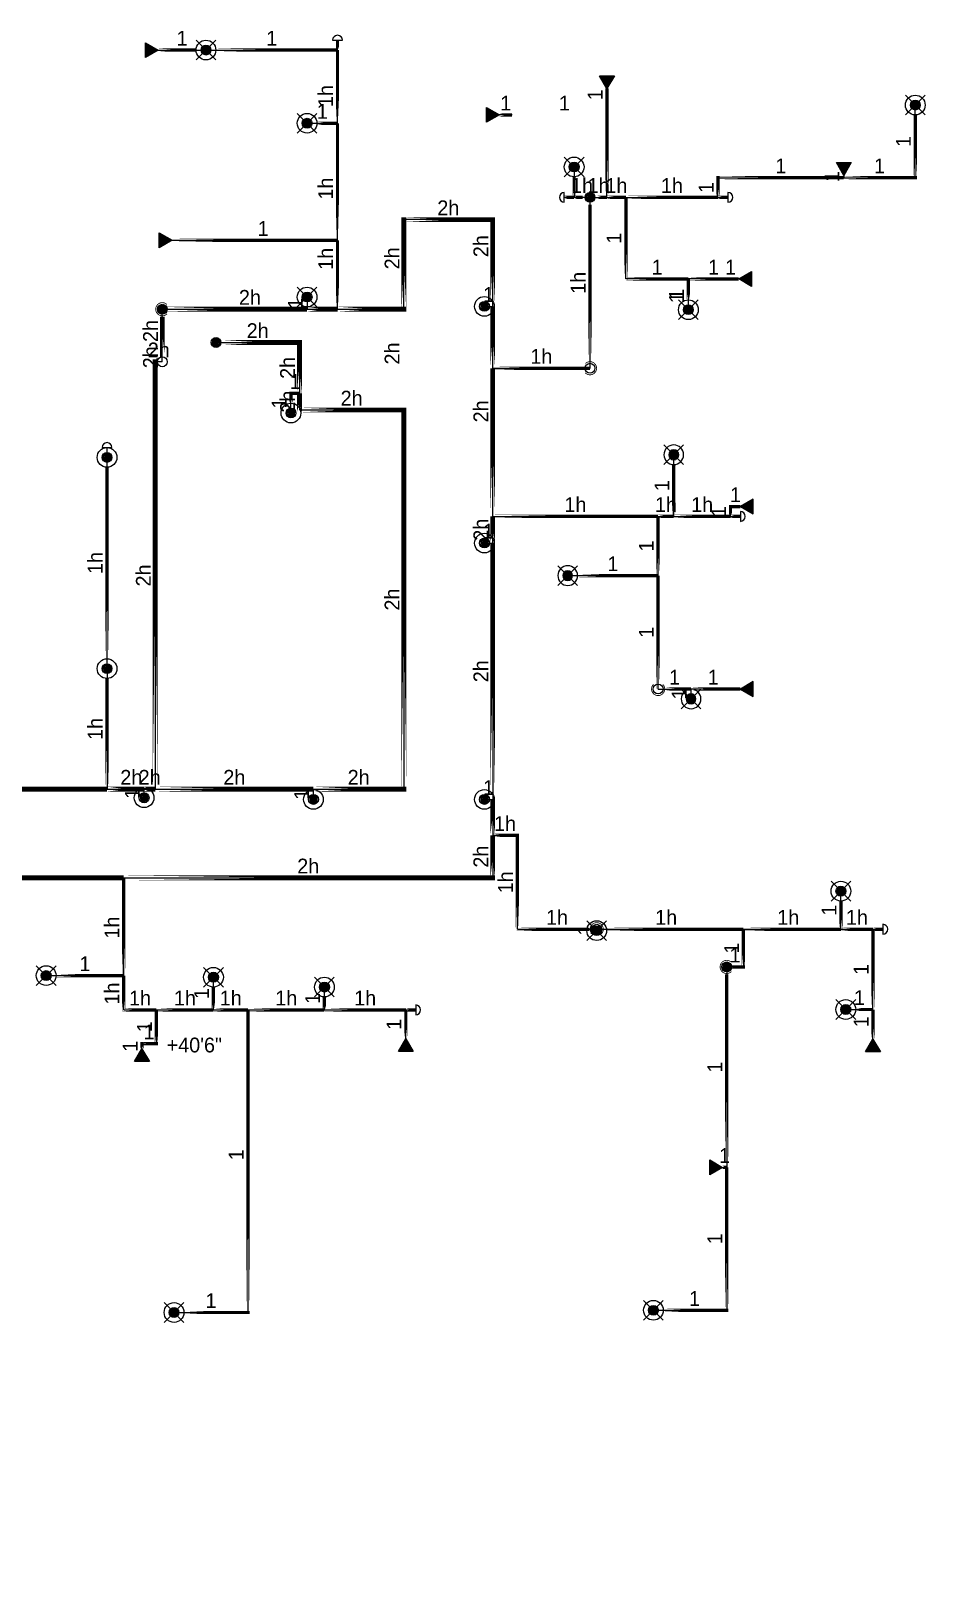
# Model space of a CAD drawing. Header units: inches. Extents: x -3337 to 4781, y -4329 to 3640.
# Drawn here: x -560 to -16, y -152 to 786 of the extents above; entities that cross this region are included whole.
import ezdxf
from ezdxf.enums import TextEntityAlignment as Align

# ---------------------------------------------------------------- set-up
doc = ezdxf.new("R2010")
doc.units = ezdxf.units.IN
doc.header["$MEASUREMENT"] = 0
doc.layers.add('Coordination', color=1, linetype='Continuous', lineweight=9)
for name, color, linetype in [('headdn', 1, 'Continuous'), ('HEIGHT', 1, 'Continuous'), ('PIPEBL', 1, 'Continuous'), ('pipemn', 1, 'Continuous'), ('PIPESPC', 1, 'Continuous'), ('spk-cap', 1, 'Continuous'), ('spk-pipedrop', 1, 'Continuous'), ('spk-piperise', 1, 'Continuous'), ('TIDYPIPE', 1, 'Continuous')]:
    doc.layers.add(name, color=color, linetype=linetype)
doc.styles.add('PDA1', font='ROMAND', dxfattribs={"width": 0.755})
doc.styles.add('PIPE', font='PIPE.SHX')

# ---------------------------------------------------------------- blocks, each defined once
blk = doc.blocks.new('side2')
for p, q in [((0, 0), (7.79, 4.5)), ((7.79, -4.5), (0, 0)), ((7.79, 4.5), (7.79, -4.5))]:
    blk.add_line(p, q)
blk.add_solid([(7.79, -4.5), (0, 0), (7.79, 4.5)])
blk = doc.blocks.new('dpend2')
for p, q in [((-6, -6), (6, 6)), ((6, -6), (-6, 6))]:
    blk.add_line(p, q)
for radius in [6, 3]:
    blk.add_circle((0, 0), radius)
for points in [[(0, 0), (-3, 0), (-2.08, 2.07)], [(0, 0), (-3, 0), (-2.08, -2.07)], [(0, 0), (0, 3), (-2.12, 2.14)], [(0, 0), (0, -3), (-2.12, -2.14)], [(0, 0), (0, 3), (2.12, 2.14)], [(0, 0), (3, 0), (2.08, 2.07)], [(0, 0), (3, 0), (2.08, -2.07)], [(0, 0), (0, -3), (2.12, -2.14)]]:
    blk.add_solid(points)
blk = doc.blocks.new('dpend1')
for radius in [6, 3]:
    blk.add_circle((0, 0), radius)
for points in [[(0.01, 2.97), (-2.53, -1.59), (-2.62, 1.36)], [(0.01, 2.97), (-2.49, -1.59), (2.52, -1.59)], [(2.52, -1.59), (0.01, 2.97), (2.6, 1.47)], [(2.52, -1.59), (-2.53, -1.59), (0.01, -2.98)]]:
    blk.add_solid(points)
blk = doc.blocks.new('rise')
blk.add_circle((0, 0), 3)
blk = doc.blocks.new('drop')
blk.add_circle((0, 0), 3)
for points in [[(0.01, 2.97), (-2.53, -1.59), (-2.62, 1.36)], [(0.01, 2.97), (-2.49, -1.59), (2.52, -1.59)], [(2.52, -1.59), (0.01, 2.97), (2.6, 1.47)], [(2.52, -1.59), (-2.53, -1.59), (0.01, -2.98)]]:
    blk.add_solid(points)
blk = doc.blocks.new('PIPESPC')
at = {"layer": 'PIPESPC', "style": 'PIPE', "width": 0.9}
blk.add_attdef('SIZE', text='', height=9, dxfattribs=at).set_placement((0, 4.02), align=Align.CENTER)
at = {"layer": 'PIPESPC', "style": 'PIPE', "flags": 1}
blk.add_attdef('SCHED', (25.3, 3.89), '', height=9, dxfattribs=at)
blk = doc.blocks.new('CAP')
blk.add_line((0, 3), (0, -3))
blk.add_arc((0, 0), 3, 270, 90)
blk = doc.blocks.new('HEIGHTZ')
at = {"layer": 'HEIGHT'}
blk.add_attdef('HEIGHT', (7.81, 2), '', height=9, dxfattribs=at)
blk = doc.blocks.new('TIDYRUN')
at = {"const_width": 0.5}
blk.add_lwpolyline([(-2.83, 2.83, -2.414214), (-2.83, -2.83, -1.737895)], format="xyb", dxfattribs=at)

msp = doc.modelspace()

# ---------------------------------------------------------------- linework, layer by layer
at = {"layer": 'HEIGHT'}
msp.add_lwpolyline([(-492.31, 169.33, 0, 2, 0), (-487.31, 169.33, 0, 0, 0), (-477.31, 169.33, 0, 0, 0)], format="xyseb", dxfattribs=at)
at = {"layer": 'PIPEBL'}
for p, q in [((-373.37, 774.67), (-373.37, 780.67)), ((-482.46, 774.67), (-453.37, 774.67)), ((-453.37, 774.67), (-373.37, 774.67)), ((-373.37, 730.16), (-373.37, 774.67)), ((-209.5, 685.04), (-209.5, 751.3)), ((-267.24, 735.21), (-274.88, 735.21)), ((-22, 697), (-22, 741.21)), ((-391.87, 730.16), (-373.37, 730.16)), ((-373.37, 658.92), (-373.37, 730.16)), ((-229.46, 703.54), (-229.46, 685.04)), ((-141.98, 685.04), (-141.98, 697)), ((-141.98, 697), (-65.5, 697)), ((-65.5, 698.44), (-65.5, 697)), ((-65.5, 697), (-22, 697)), ((-229.46, 685.04), (-235.46, 685.04)), ((-219.81, 685.04), (-229.46, 685.04)), ((-219.81, 581.09), (-219.81, 685.04)), ((-219.81, 685.04), (-209.5, 685.04)), ((-209.5, 685.04), (-198, 685.04)), ((-198, 685.04), (-141.98, 685.04)), ((-198, 635.41), (-198, 685.04)), ((-141.98, 685.04), (-135.98, 685.04)), ((-474, 658.92), (-373.37, 658.92)), ((-373.37, 617), (-373.37, 658.92)), ((-160, 635.41), (-198, 635.41)), ((-129.38, 635.41), (-160, 635.41)), ((-160, 616.71), (-160, 635.41)), ((-160, 616.71), (-160, 631.46)), ((-391.87, 624.42), (-391.87, 617)), ((-284, 618.74), (-279, 618.74)), ((-279, 581.09), (-219.81, 581.09)), ((-401.69, 553.85), (-401.69, 565.85)), ((-401.69, 565.85), (-396.57, 565.85)), ((-513.56, 526.84), (-513.56, 532.84)), ((-513.56, 398.32), (-513.56, 526.84)), ((-168.86, 490.93), (-168.86, 528.43)), ((-279, 490.93), (-178.38, 490.93)), ((-178.38, 490.93), (-168.86, 490.93)), ((-178.38, 454.93), (-178.38, 490.93)), ((-168.86, 490.93), (-134.36, 490.93)), ((-134.36, 490.93), (-134.36, 496.93)), ((-134.36, 496.93), (-128.36, 496.93)), ((-134.36, 490.93), (-128.36, 490.93)), ((-284, 474.74), (-279, 474.74)), ((-233.36, 454.93), (-178.38, 454.93)), ((-178.38, 385.93), (-178.38, 454.93)), ((-513.56, 398.32), (-513.56, 325)), ((-178.38, 385.93), (-158.36, 385.93)), ((-128.36, 385.93), (-158.36, 385.93)), ((-158.36, 379.93), (-158.36, 385.93)), ((-490.99, 319.74), (-490.99, 325)), ((-388, 318.74), (-388, 325)), ((-284, 318.74), (-279, 318.74)), ((-264, 296.86), (-279, 296.86)), ((-264, 239.77), (-264, 296.86)), ((-503.37, 211.58), (-503.37, 271)), ((-67.24, 239.77), (-67.24, 262.93)), ((-264, 239.77), (-215.74, 239.77)), ((-215.74, 239.77), (-67.24, 239.77)), ((-215.74, 238.93), (-215.74, 239.77)), ((-126.52, 239.77), (-126.52, 216.84)), ((-67.24, 239.77), (-47.74, 239.77)), ((-47.74, 190.93), (-47.74, 239.77)), ((-47.74, 239.77), (-41.74, 239.77)), ((-126.52, 216.84), (-136.68, 216.84)), ((-136.68, 216.84), (-136.68, 94.9)), ((-550.56, 211.58), (-503.37, 211.58)), ((-503.37, 190.7), (-503.37, 211.58)), ((-448.81, 190.7), (-448.81, 210.58)), ((-381.31, 190.7), (-381.31, 204.58)), ((-503.37, 190.7), (-483.56, 190.7)), ((-483.56, 170.08), (-483.56, 190.7)), ((-483.56, 190.7), (-448.81, 190.7)), ((-448.81, 190.7), (-427.81, 190.7)), ((-427.81, 190.7), (-381.31, 190.7)), ((-427.81, 6.58), (-427.81, 190.7)), ((-381.31, 190.7), (-331.81, 190.7)), ((-331.81, 173.08), (-331.81, 190.7)), ((-331.81, 190.7), (-325.81, 190.7)), ((-64.24, 190.93), (-47.74, 190.93)), ((-47.74, 172.93), (-47.74, 190.93)), ((-492.31, 167.08), (-492.31, 170.08)), ((-492.31, 170.08), (-483.56, 170.08)), ((-139.25, 94.9), (-136.68, 94.9)), ((-136.68, 94.9), (-136.68, 7.93)), ((-472.81, 6.58), (-427.81, 6.58)), ((-181.24, 7.93), (-136.68, 7.93))]:
    msp.add_line(p, q, dxfattribs=at)
at = {"layer": 'pipemn'}
for p, q in [((-333, 617), (-333, 671.5)), ((-279, 671.5), (-333, 671.5)), ((-279, 618.74), (-279, 671.5)), ((-479.93, 617), (-391.87, 617)), ((-479.93, 585), (-479.93, 617)), ((-391.87, 617), (-373.37, 617)), ((-373.37, 617), (-333, 617)), ((-279, 490.93), (-279, 618.74)), ((-447.25, 596.75), (-396.57, 596.75)), ((-396.57, 596.75), (-396.57, 565.85)), ((-479.93, 585), (-484.24, 585)), ((-484.24, 585), (-484.24, 325)), ((-396.57, 565.85), (-396.57, 555.7)), ((-396.57, 555.7), (-333, 555.7)), ((-333, 555.7), (-333, 325)), ((-279, 474.74), (-279, 490.93)), ((-279, 474.74), (-279, 318.74)), ((-624.63, 325), (-513.56, 325)), ((-513.56, 325), (-490.99, 325)), ((-490.99, 325), (-484.24, 325)), ((-484.24, 325), (-388, 325)), ((-388, 325), (-333, 325)), ((-279, 318.74), (-279, 296.86)), ((-279, 296.86), (-279, 271)), ((-728.49, 271), (-503.37, 271)), ((-503.37, 271), (-279, 271))]:
    msp.add_line(p, q, dxfattribs=at)
at = {"layer": 'TIDYPIPE'}
for points, const_width in [([(-373.37, 774.67), (-373.37, 780.67)], 2), ([(-482.46, 774.67), (-459.37, 774.67)], 2), ([(-447.37, 774.67), (-373.37, 774.67)], 2), ([(-373.37, 730.16), (-373.37, 774.67)], 2), ([(-209.5, 685.04), (-209.5, 751.3)], 2), ([(-274.88, 735.21), (-267.24, 735.21)], 2), ([(-22, 696), (-22, 735.21)], 2), ([(-385.87, 730.16), (-373.37, 730.16)], 2), ([(-373.37, 658.92), (-373.37, 730.16)], 2), ([(-229.46, 685.04), (-229.46, 697.54)], 2), ([(-142.98, 697), (-65.5, 697)], 2), ([(-141.98, 685.04), (-141.98, 698)], 2), ([(-65.5, 697), (-21, 697)], 2), ([(-235.46, 685.04), (-229.46, 685.04)], 2), ([(-229.46, 685.04), (-224.31, 685.04)], 2), ([(-215.31, 685.04), (-209.5, 685.04)], 2), ([(-209.5, 685.04), (-198, 685.04)], 2), ([(-198, 634.41), (-198, 685.04)], 2), ([(-198, 685.04), (-141.98, 685.04)], 2), ([(-141.98, 685.04), (-135.98, 685.04)], 2), ([(-219.81, 585.59), (-219.81, 680.54)], 2), ([(-334.5, 671.5), (-277.5, 671.5)], 3), ([(-333, 615.5), (-333, 673)], 3), ([(-279, 618.74), (-279, 673)], 3), ([(-474, 658.92), (-373.37, 658.92)], 2), ([(-373.37, 617), (-373.37, 658.92)], 2), ([(-199, 635.41), (-160, 635.41)], 2), ([(-160, 622.71), (-160, 635.41)], 2), ([(-160, 635.41), (-129.38, 635.41)], 2), ([(-279, 581.09), (-279, 618.74)], 3), ([(-479.93, 617), (-391.87, 617)], 3), ([(-479.93, 589.5), (-479.93, 612.5)], 3), ([(-391.87, 617), (-373.37, 617)], 3), ([(-373.37, 617), (-331.5, 617)], 3), ([(-442.75, 596.75), (-395.07, 596.75)], 3), ([(-396.57, 565.85), (-396.57, 598.25)], 3), ([(-484.24, 325), (-484.24, 586.5)], 3), ([(-279, 490.93), (-279, 581.09)], 3), ([(-279, 581.09), (-219.81, 581.09)], 2), ([(-402.69, 565.85), (-396.57, 565.85)], 2), ([(-401.69, 559.85), (-401.69, 566.85)], 2), ([(-396.57, 554.2), (-396.57, 565.85)], 3), ([(-398.07, 555.7), (-331.5, 555.7)], 3), ([(-333, 323.5), (-333, 557.2)], 3), ([(-513.56, 404.32), (-513.56, 520.84)], 2), ([(-168.86, 490.93), (-168.86, 522.43)], 2), ([(-135.36, 496.93), (-128.36, 496.93)], 2), ([(-134.36, 490.93), (-134.36, 497.93)], 2), ([(-279, 474.74), (-279, 490.93)], 3), ([(-279, 490.93), (-178.38, 490.93)], 2), ([(-178.38, 454.93), (-178.38, 490.93)], 2), ([(-178.38, 490.93), (-168.86, 490.93)], 2), ([(-168.86, 490.93), (-134.36, 490.93)], 2), ([(-134.36, 490.93), (-128.36, 490.93)], 2), ([(-279, 318.74), (-279, 474.74)], 3), ([(-227.36, 454.93), (-178.38, 454.93)], 2), ([(-178.38, 385.93), (-178.38, 454.93)], 2), ([(-513.56, 325), (-513.56, 392.32)], 2), ([(-173.88, 385.93), (-158.36, 385.93)], 2), ([(-158.36, 385.93), (-128.36, 385.93)], 2), ([(-624.63, 325), (-513.56, 325)], 3), ([(-513.56, 325), (-490.99, 325)], 3), ([(-490.99, 325), (-484.24, 325)], 3), ([(-484.24, 325), (-388, 325)], 3), ([(-388, 325), (-331.5, 325)], 3), ([(-279, 296.86), (-279, 318.74)], 3), ([(-279, 269.5), (-279, 296.86)], 3), ([(-279, 296.86), (-263, 296.86)], 2), ([(-264, 238.77), (-264, 297.86)], 2), ([(-728.49, 271), (-503.37, 271)], 3), ([(-503.37, 271), (-277.5, 271)], 3), ([(-503.37, 211.58), (-503.37, 271)], 2), ([(-67.24, 239.77), (-67.24, 256.93)], 2), ([(-265, 239.77), (-220.24, 239.77)], 2), ([(-211.24, 239.77), (-126.52, 239.77)], 2), ([(-126.52, 215.84), (-126.52, 239.77)], 2), ([(-126.52, 239.77), (-67.24, 239.77)], 2), ([(-67.24, 239.77), (-47.74, 239.77)], 2), ([(-47.74, 190.93), (-47.74, 239.77)], 2), ([(-47.74, 239.77), (-41.74, 239.77)], 2), ([(-136.68, 216.84), (-125.52, 216.84)], 2), ([(-544.56, 211.58), (-503.37, 211.58)], 2), ([(-503.37, 189.7), (-503.37, 211.58)], 2), ([(-136.68, 94.9), (-136.68, 212.34)], 2), ([(-448.81, 190.7), (-448.81, 204.58)], 2), ([(-381.31, 190.7), (-381.31, 198.58)], 2), ([(-504.37, 190.7), (-483.56, 190.7)], 2), ([(-483.56, 169.08), (-483.56, 190.7)], 2), ([(-483.56, 190.7), (-448.81, 190.7)], 2), ([(-448.81, 190.7), (-427.81, 190.7)], 2), ([(-427.81, 5.58), (-427.81, 190.7)], 2), ([(-427.81, 190.7), (-381.31, 190.7)], 2), ([(-381.31, 190.7), (-331.81, 190.7)], 2), ([(-331.81, 173.08), (-331.81, 190.7)], 2), ([(-331.81, 190.7), (-325.81, 190.7)], 2), ([(-58.24, 190.93), (-47.74, 190.93)], 2), ([(-47.74, 172.93), (-47.74, 190.93)], 2), ([(-493.31, 170.08), (-482.56, 170.08)], 2), ([(-492.31, 167.08), (-492.31, 171.08)], 2), ([(-139.25, 94.9), (-136.68, 94.9)], 2), ([(-136.68, 6.93), (-136.68, 94.9)], 2), ([(-466.81, 6.58), (-426.81, 6.58)], 2), ([(-175.24, 7.93), (-135.68, 7.93)], 2)]:
    msp.add_lwpolyline(points, close=True, dxfattribs=dict(at, const_width=const_width))

# ---------------------------------------------------------------- block references
at = {"layer": 'headdn'}
for p, rotation in [((-482.46, 774.67), 180), ((-209.5, 751.3), 89.99999999999999), ((-274.88, 735.21), 180), ((-65.5, 698.44), 89.99999999999999), ((-474, 658.92), 180), ((-331.81, 173.08), 270), ((-47.74, 172.93), 270), ((-492.31, 167.08), 270), ((-139.25, 94.9), 180)]:
    msp.add_blockref('side2', p, dxfattribs=dict(at, rotation=rotation))
for name, p in [('dpend2', (-453.37, 774.67)), ('dpend2', (-22, 741.21)), ('dpend2', (-391.87, 730.16)), ('dpend2', (-229.46, 703.54)), ('side2', (-129.38, 635.41)), ('dpend2', (-391.87, 624.42)), ('dpend1', (-284, 618.74)), ('dpend2', (-160, 616.71)), ('dpend1', (-401.69, 553.85)), ('dpend1', (-513.56, 526.84)), ('dpend1', (-284, 474.74)), ('dpend1', (-513.56, 398.32)), ('dpend1', (-490.99, 319.74)), ('dpend1', (-388, 318.74)), ('dpend1', (-284, 318.74)), ('dpend2', (-67.24, 262.93)), ('dpend2', (-215.74, 238.93)), ('dpend2', (-550.56, 211.58)), ('dpend2', (-448.81, 210.58)), ('dpend2', (-381.31, 204.58)), ('dpend2', (-64.24, 190.93)), ('dpend2', (-472.81, 6.58)), ('dpend2', (-181.24, 7.93))]:
    msp.add_blockref(name, p, dxfattribs=at)
at = {"layer": 'headdn', "extrusion": (0, 0, -1), "zscale": -1}
for name, p, rotation in [('dpend2', (168.86, 528.43), 90), ('side2', (128.36, 496.93), 180), ('dpend2', (233.36, 454.93), 90), ('dpend2', (158.36, 379.93), 90), ('side2', (128.36, 385.93), 180)]:
    msp.add_blockref(name, p, dxfattribs=dict(at, rotation=rotation))
at = {"layer": 'HEIGHT'}
ref = msp.add_blockref('HEIGHTZ', (-492.31, 169.33), dxfattribs=dict(at, xscale=1.087077405149051, zscale=1.087077405149051))
ref.add_attrib('HEIGHT', '+40\'6"', dxfattribs={"height": 9, "style": 'PIPE'}).set_placement((-477.31, 169.33), align=Align.MIDDLE_LEFT)
at = {"layer": 'PIPESPC'}
ref = msp.add_blockref('PIPESPC', (-467.92, 774.67), dxfattribs=at)
ref.add_attrib('SIZE', '1', dxfattribs={"color": 0, "height": 9, "style": 'PIPE'}).set_placement((-467.92, 774.67), align=Align.BOTTOM_CENTER)
ref = msp.add_blockref('PIPESPC', (-413.37, 774.67), dxfattribs=at)
ref.add_attrib('SIZE', '1', dxfattribs={"color": 0, "height": 9, "style": 'PIPE'}).set_placement((-413.37, 774.67), align=Align.BOTTOM_CENTER)
ref = msp.add_blockref('PIPESPC', (-373.37, 746.67), dxfattribs=dict(at, rotation=90))
ref.add_attrib('SIZE', '1h', dxfattribs={"color": 0, "height": 9, "rotation": 90, "style": 'PIPE'}).set_placement((-373.37, 746.67), align=Align.BOTTOM_CENTER)
ref = msp.add_blockref('PIPESPC', (-382.62, 730.16), dxfattribs=at)
ref.add_attrib('SIZE', '1', dxfattribs={"color": 0, "height": 9, "style": 'PIPE'}).set_placement((-382.62, 730.16), align=Align.BOTTOM_CENTER)
ref = msp.add_blockref('PIPESPC', (-271.06, 735.21), dxfattribs=at)
ref.add_attrib('SIZE', '1', dxfattribs={"color": 0, "height": 9, "style": 'PIPE'}).set_placement((-271.06, 735.21), align=Align.BOTTOM_CENTER)
ref = msp.add_blockref('PIPESPC', (-235.37, 735.21), dxfattribs=at)
ref.add_attrib('SIZE', '1', dxfattribs={"color": 0, "height": 9, "style": 'PIPE'}).set_placement((-235.37, 735.21), align=Align.BOTTOM_CENTER)
ref = msp.add_blockref('PIPESPC', (-209.5, 747.44), dxfattribs=dict(at, rotation=89.99997560326709))
ref.add_attrib('SIZE', '1', dxfattribs={"color": 0, "height": 9, "rotation": 89.99998, "style": 'PIPE'}).set_placement((-209.5, 747.44), align=Align.BOTTOM_CENTER)
ref = msp.add_blockref('PIPESPC', (-22, 719.1), dxfattribs=dict(at, rotation=90.00000003986631))
ref.add_attrib('SIZE', '1', dxfattribs={"color": 0, "height": 9, "rotation": 90, "style": 'PIPE'}).set_placement((-22, 719.1), align=Align.BOTTOM_CENTER)
ref = msp.add_blockref('PIPESPC', (-103.74, 697), dxfattribs=at)
ref.add_attrib('SIZE', '1', dxfattribs={"color": 0, "height": 9, "style": 'PIPE'}).set_placement((-103.74, 697), align=Align.BOTTOM_CENTER)
ref = msp.add_blockref('PIPESPC', (-43.75, 697), dxfattribs=at)
ref.add_attrib('SIZE', '1', dxfattribs={"color": 0, "height": 9, "style": 'PIPE'}).set_placement((-43.75, 697), align=Align.BOTTOM_CENTER)
ref = msp.add_blockref('PIPESPC', (-373.37, 690.42), dxfattribs=dict(at, rotation=90))
ref.add_attrib('SIZE', '1h', dxfattribs={"color": 0, "height": 9, "rotation": 90, "style": 'PIPE'}).set_placement((-373.37, 690.42), align=Align.BOTTOM_CENTER)
ref = msp.add_blockref('PIPESPC', (-224.64, 685.04), dxfattribs=at)
ref.add_attrib('SIZE', '1h', dxfattribs={"color": 0, "height": 9, "style": 'PIPE'}).set_placement((-224.64, 685.04), align=Align.BOTTOM_CENTER)
ref = msp.add_blockref('PIPESPC', (-214.65, 685.04), dxfattribs=at)
ref.add_attrib('SIZE', '1h', dxfattribs={"color": 0, "height": 9, "style": 'PIPE'}).set_placement((-214.65, 685.04), align=Align.BOTTOM_CENTER)
ref = msp.add_blockref('PIPESPC', (-203.75, 685.04), dxfattribs=at)
ref.add_attrib('SIZE', '1h', dxfattribs={"color": 0, "height": 9, "style": 'PIPE'}).set_placement((-203.75, 685.04), align=Align.BOTTOM_CENTER)
ref = msp.add_blockref('PIPESPC', (-169.99, 685.04), dxfattribs=at)
ref.add_attrib('SIZE', '1h', dxfattribs={"color": 0, "height": 9, "style": 'PIPE'}).set_placement((-169.99, 685.04), align=Align.BOTTOM_CENTER)
ref = msp.add_blockref('PIPESPC', (-65.5, 697.72), dxfattribs=dict(at, rotation=90))
ref.add_attrib('SIZE', '1', dxfattribs={"color": 0, "height": 9, "rotation": 90, "style": 'PIPE'}).set_placement((-65.5, 697.72), align=Align.BOTTOM_CENTER)
ref = msp.add_blockref('PIPESPC', (-141.98, 691.02), dxfattribs=dict(at, rotation=90))
ref.add_attrib('SIZE', '1', dxfattribs={"color": 0, "height": 9, "rotation": 90, "style": 'PIPE'}).set_placement((-141.98, 691.02), align=Align.BOTTOM_CENTER)
ref = msp.add_blockref('PIPESPC', (-306, 671.5), dxfattribs=at)
ref.add_attrib('SIZE', '2h', dxfattribs={"color": 0, "height": 9, "style": 'PIPE'}).set_placement((-306, 671.5), align=Align.BOTTOM_CENTER)
ref = msp.add_blockref('PIPESPC', (-418.62, 658.92), dxfattribs=at)
ref.add_attrib('SIZE', '1', dxfattribs={"color": 0, "height": 9, "style": 'PIPE'}).set_placement((-418.62, 658.92), align=Align.BOTTOM_CENTER)
ref = msp.add_blockref('PIPESPC', (-279, 655.35), dxfattribs=dict(at, rotation=90))
ref.add_attrib('SIZE', '2h', dxfattribs={"color": 0, "height": 9, "rotation": 90, "style": 'PIPE'}).set_placement((-279, 655.35), align=Align.BOTTOM_CENTER)
ref = msp.add_blockref('PIPESPC', (-198, 660.22), dxfattribs=dict(at, rotation=90.00000000010185))
ref.add_attrib('SIZE', '1', dxfattribs={"color": 0, "height": 9, "rotation": 90, "style": 'PIPE'}).set_placement((-198, 660.22), align=Align.BOTTOM_CENTER)
ref = msp.add_blockref('PIPESPC', (-373.37, 647.67), dxfattribs=dict(at, rotation=90))
ref.add_attrib('SIZE', '1h', dxfattribs={"color": 0, "height": 9, "rotation": 90, "style": 'PIPE'}).set_placement((-373.37, 647.67), align=Align.BOTTOM_CENTER)
ref = msp.add_blockref('PIPESPC', (-333, 647.96), dxfattribs=dict(at, rotation=90))
ref.add_attrib('SIZE', '2h', dxfattribs={"color": 0, "height": 9, "rotation": 90, "style": 'PIPE'}).set_placement((-333, 647.96), align=Align.BOTTOM_CENTER)
ref = msp.add_blockref('PIPESPC', (-219.81, 633.06), dxfattribs=dict(at, rotation=89.99999999999899))
ref.add_attrib('SIZE', '1h', dxfattribs={"color": 0, "height": 9, "rotation": 90, "style": 'PIPE'}).set_placement((-219.81, 633.06), align=Align.BOTTOM_CENTER)
ref = msp.add_blockref('PIPESPC', (-179, 635.41), dxfattribs=at)
ref.add_attrib('SIZE', '1', dxfattribs={"color": 0, "height": 9, "style": 'PIPE'}).set_placement((-179, 635.41), align=Align.BOTTOM_CENTER)
ref = msp.add_blockref('PIPESPC', (-144.69, 635.41), dxfattribs=at)
ref.add_attrib('SIZE', '1', dxfattribs={"color": 0, "height": 9, "style": 'PIPE'}).set_placement((-144.69, 635.41), align=Align.BOTTOM_CENTER)
ref = msp.add_blockref('PIPESPC', (-134.31, 635.41), dxfattribs=at)
ref.add_attrib('SIZE', '1', dxfattribs={"color": 0, "height": 9, "style": 'PIPE'}).set_placement((-134.31, 635.41), align=Align.BOTTOM_CENTER)
ref = msp.add_blockref('PIPESPC', (-426.65, 617), dxfattribs=at)
ref.add_attrib('SIZE', '2h', dxfattribs={"color": 0, "height": 9, "style": 'PIPE'}).set_placement((-426.65, 617), align=Align.BOTTOM_CENTER)
ref = msp.add_blockref('PIPESPC', (-281.5, 618.74), dxfattribs=at)
ref.add_attrib('SIZE', '1', dxfattribs={"color": 0, "height": 9, "style": 'PIPE'}).set_placement((-281.5, 618.74), align=Align.BOTTOM_CENTER)
ref = msp.add_blockref('PIPESPC', (-160, 626.06), dxfattribs=dict(at, rotation=90))
ref.add_attrib('SIZE', '1', dxfattribs={"color": 0, "height": 9, "rotation": 90, "style": 'PIPE'}).set_placement((-160, 626.06), align=Align.BOTTOM_CENTER)
ref = msp.add_blockref('PIPESPC', (-160, 626.06), dxfattribs=dict(at, rotation=90))
ref.add_attrib('SIZE', '1', dxfattribs={"color": 0, "height": 9, "rotation": 90, "style": 'PIPE'}).set_placement((-160, 626.06), align=Align.BOTTOM_CENTER)
ref = msp.add_blockref('PIPESPC', (-391.87, 620.71), dxfattribs=dict(at, rotation=90))
ref.add_attrib('SIZE', '1', dxfattribs={"color": 0, "height": 9, "rotation": 90, "style": 'PIPE'}).set_placement((-391.87, 620.71), align=Align.BOTTOM_CENTER)
ref = msp.add_blockref('PIPESPC', (-160, 624.08), dxfattribs=dict(at, rotation=90))
ref.add_attrib('SIZE', '1', dxfattribs={"color": 0, "height": 9, "rotation": 90, "style": 'PIPE'}).set_placement((-160, 624.08), align=Align.BOTTOM_CENTER)
ref = msp.add_blockref('PIPESPC', (-479.93, 603.75), dxfattribs=dict(at, rotation=89.99999999999805))
ref.add_attrib('SIZE', '2h', dxfattribs={"color": 0, "height": 9, "rotation": 90, "style": 'PIPE'}).set_placement((-479.93, 603.75), align=Align.BOTTOM_CENTER)
ref = msp.add_blockref('PIPESPC', (-421.91, 596.75), dxfattribs=at)
ref.add_attrib('SIZE', '2h', dxfattribs={"color": 0, "height": 9, "style": 'PIPE'}).set_placement((-421.91, 596.75), align=Align.BOTTOM_CENTER)
ref = msp.add_blockref('PIPESPC', (-479.93, 587.75), dxfattribs=dict(at, rotation=90))
ref.add_attrib('SIZE', '2h', dxfattribs={"color": 0, "height": 9, "rotation": 90, "style": 'PIPE'}).set_placement((-479.93, 587.75), align=Align.BOTTOM_CENTER)
ref = msp.add_blockref('PIPESPC', (-482.09, 585), dxfattribs=at)
ref.add_attrib('SIZE', '2h', dxfattribs={"color": 0, "height": 9, "style": 'PIPE'}).set_placement((-482.09, 585), align=Align.BOTTOM_CENTER)
ref = msp.add_blockref('PIPESPC', (-333, 590.06), dxfattribs=dict(at, rotation=90))
ref.add_attrib('SIZE', '2h', dxfattribs={"color": 0, "height": 9, "rotation": 90, "style": 'PIPE'}).set_placement((-333, 590.06), align=Align.BOTTOM_CENTER)
ref = msp.add_blockref('PIPESPC', (-249.41, 581.09), dxfattribs=at)
ref.add_attrib('SIZE', '1h', dxfattribs={"color": 0, "height": 9, "style": 'PIPE'}).set_placement((-249.41, 581.09), align=Align.BOTTOM_CENTER)
ref = msp.add_blockref('PIPESPC', (-396.57, 581.3), dxfattribs=dict(at, rotation=90))
ref.add_attrib('SIZE', '2h', dxfattribs={"color": 0, "height": 9, "rotation": 90, "style": 'PIPE'}).set_placement((-396.57, 581.3), align=Align.BOTTOM_CENTER)
ref = msp.add_blockref('PIPESPC', (-399.13, 565.85), dxfattribs=at)
ref.add_attrib('SIZE', '1', dxfattribs={"color": 0, "height": 9, "style": 'PIPE'}).set_placement((-399.13, 565.85), align=Align.BOTTOM_CENTER)
ref = msp.add_blockref('PIPESPC', (-396.57, 560.77), dxfattribs=dict(at, rotation=90))
ref.add_attrib('SIZE', '2h', dxfattribs={"color": 0, "height": 9, "rotation": 90, "style": 'PIPE'}).set_placement((-396.57, 560.77), align=Align.BOTTOM_CENTER)
ref = msp.add_blockref('PIPESPC', (-364.79, 555.7), dxfattribs=at)
ref.add_attrib('SIZE', '2h', dxfattribs={"color": 0, "height": 9, "style": 'PIPE'}).set_placement((-364.79, 555.7), align=Align.BOTTOM_CENTER)
ref = msp.add_blockref('PIPESPC', (-401.69, 559.85), dxfattribs=dict(at, rotation=90))
ref.add_attrib('SIZE', '1', dxfattribs={"color": 0, "height": 9, "rotation": 90, "style": 'PIPE'}).set_placement((-401.69, 559.85), align=Align.BOTTOM_CENTER)
ref = msp.add_blockref('PIPESPC', (-279, 554.83), dxfattribs=dict(at, rotation=90))
ref.add_attrib('SIZE', '2h', dxfattribs={"color": 0, "height": 9, "rotation": 90, "style": 'PIPE'}).set_placement((-279, 554.83), align=Align.BOTTOM_CENTER)
ref = msp.add_blockref('PIPESPC', (-168.86, 509.68), dxfattribs=dict(at, rotation=90))
ref.add_attrib('SIZE', '1', dxfattribs={"color": 0, "height": 9, "rotation": 90, "style": 'PIPE'}).set_placement((-168.86, 509.68), align=Align.BOTTOM_CENTER)
ref = msp.add_blockref('PIPESPC', (-131.36, 496.93), dxfattribs=at)
ref.add_attrib('SIZE', '1', dxfattribs={"color": 0, "height": 9, "style": 'PIPE'}).set_placement((-131.36, 496.93), align=Align.BOTTOM_CENTER)
ref = msp.add_blockref('PIPESPC', (-228.69, 490.93), dxfattribs=at)
ref.add_attrib('SIZE', '1h', dxfattribs={"color": 0, "height": 9, "style": 'PIPE'}).set_placement((-228.69, 490.93), align=Align.BOTTOM_CENTER)
ref = msp.add_blockref('PIPESPC', (-173.62, 490.93), dxfattribs=at)
ref.add_attrib('SIZE', '1h', dxfattribs={"color": 0, "height": 9, "style": 'PIPE'}).set_placement((-173.62, 490.93), align=Align.BOTTOM_CENTER)
ref = msp.add_blockref('PIPESPC', (-151.61, 490.93), dxfattribs=at)
ref.add_attrib('SIZE', '1h', dxfattribs={"color": 0, "height": 9, "style": 'PIPE'}).set_placement((-151.61, 490.93), align=Align.BOTTOM_CENTER)
ref = msp.add_blockref('PIPESPC', (-279, 482.83), dxfattribs=dict(at, rotation=90))
ref.add_attrib('SIZE', '2h', dxfattribs={"color": 0, "height": 9, "rotation": 90, "style": 'PIPE'}).set_placement((-279, 482.83), align=Align.BOTTOM_CENTER)
ref = msp.add_blockref('PIPESPC', (-134.36, 493.93), dxfattribs=dict(at, rotation=90))
ref.add_attrib('SIZE', '1', dxfattribs={"color": 0, "height": 9, "rotation": 90, "style": 'PIPE'}).set_placement((-134.36, 493.93), align=Align.BOTTOM_CENTER)
ref = msp.add_blockref('PIPESPC', (-281.5, 474.74), dxfattribs=at)
ref.add_attrib('SIZE', '1', dxfattribs={"color": 0, "height": 9, "style": 'PIPE'}).set_placement((-281.5, 474.74), align=Align.BOTTOM_CENTER)
ref = msp.add_blockref('PIPESPC', (-178.38, 472.93), dxfattribs=dict(at, rotation=89.9999999999971))
ref.add_attrib('SIZE', '1', dxfattribs={"color": 0, "height": 9, "rotation": 90, "style": 'PIPE'}).set_placement((-178.38, 472.93), align=Align.BOTTOM_CENTER)
ref = msp.add_blockref('PIPESPC', (-513.56, 462.58), dxfattribs=dict(at, rotation=90))
ref.add_attrib('SIZE', '1h', dxfattribs={"color": 0, "height": 9, "rotation": 90, "style": 'PIPE'}).set_placement((-513.56, 462.58), align=Align.BOTTOM_CENTER)
ref = msp.add_blockref('PIPESPC', (-484.24, 455), dxfattribs=dict(at, rotation=90.00000000000179))
ref.add_attrib('SIZE', '2h', dxfattribs={"color": 0, "height": 9, "rotation": 90, "style": 'PIPE'}).set_placement((-484.24, 455), align=Align.BOTTOM_CENTER)
ref = msp.add_blockref('PIPESPC', (-205.87, 454.93), dxfattribs=at)
ref.add_attrib('SIZE', '1', dxfattribs={"color": 0, "height": 9, "style": 'PIPE'}).set_placement((-205.87, 454.93), align=Align.BOTTOM_CENTER)
ref = msp.add_blockref('PIPESPC', (-333, 440.35), dxfattribs=dict(at, rotation=90))
ref.add_attrib('SIZE', '2h', dxfattribs={"color": 0, "height": 9, "rotation": 90, "style": 'PIPE'}).set_placement((-333, 440.35), align=Align.BOTTOM_CENTER)
ref = msp.add_blockref('PIPESPC', (-178.38, 420.43), dxfattribs=dict(at, rotation=90))
ref.add_attrib('SIZE', '1', dxfattribs={"color": 0, "height": 9, "rotation": 90, "style": 'PIPE'}).set_placement((-178.38, 420.43), align=Align.BOTTOM_CENTER)
ref = msp.add_blockref('PIPESPC', (-279, 396.74), dxfattribs=dict(at, rotation=90.00000000000061))
ref.add_attrib('SIZE', '2h', dxfattribs={"color": 0, "height": 9, "rotation": 90, "style": 'PIPE'}).set_placement((-279, 396.74), align=Align.BOTTOM_CENTER)
ref = msp.add_blockref('PIPESPC', (-168.37, 385.93), dxfattribs=at)
ref.add_attrib('SIZE', '1', dxfattribs={"color": 0, "height": 9, "style": 'PIPE'}).set_placement((-168.37, 385.93), align=Align.BOTTOM_CENTER)
ref = msp.add_blockref('PIPESPC', (-144.86, 385.93), dxfattribs=at)
ref.add_attrib('SIZE', '1', dxfattribs={"color": 0, "height": 9, "style": 'PIPE'}).set_placement((-144.86, 385.93), align=Align.BOTTOM_CENTER)
ref = msp.add_blockref('PIPESPC', (-158.36, 382.93), dxfattribs=dict(at, rotation=90))
ref.add_attrib('SIZE', '1', dxfattribs={"color": 0, "height": 9, "rotation": 90, "style": 'PIPE'}).set_placement((-158.36, 382.93), align=Align.BOTTOM_CENTER)
ref = msp.add_blockref('PIPESPC', (-513.56, 361.66), dxfattribs=dict(at, rotation=90))
ref.add_attrib('SIZE', '1h', dxfattribs={"color": 0, "height": 9, "rotation": 90, "style": 'PIPE'}).set_placement((-513.56, 361.66), align=Align.BOTTOM_CENTER)
ref = msp.add_blockref('PIPESPC', (-498.78, 325), dxfattribs=at)
ref.add_attrib('SIZE', '2h', dxfattribs={"color": 0, "height": 9, "style": 'PIPE'}).set_placement((-498.78, 325), align=Align.BOTTOM_CENTER)
ref = msp.add_blockref('PIPESPC', (-487.62, 325), dxfattribs=at)
ref.add_attrib('SIZE', '2h', dxfattribs={"color": 0, "height": 9, "style": 'PIPE'}).set_placement((-487.62, 325), align=Align.BOTTOM_CENTER)
ref = msp.add_blockref('PIPESPC', (-436.12, 325), dxfattribs=at)
ref.add_attrib('SIZE', '2h', dxfattribs={"color": 0, "height": 9, "style": 'PIPE'}).set_placement((-436.12, 325), align=Align.BOTTOM_CENTER)
ref = msp.add_blockref('PIPESPC', (-360.5, 325), dxfattribs=at)
ref.add_attrib('SIZE', '2h', dxfattribs={"color": 0, "height": 9, "style": 'PIPE'}).set_placement((-360.5, 325), align=Align.BOTTOM_CENTER)
ref = msp.add_blockref('PIPESPC', (-281.5, 318.74), dxfattribs=at)
ref.add_attrib('SIZE', '1', dxfattribs={"color": 0, "height": 9, "style": 'PIPE'}).set_placement((-281.5, 318.74), align=Align.BOTTOM_CENTER)
ref = msp.add_blockref('PIPESPC', (-490.99, 322.37), dxfattribs=dict(at, rotation=90))
ref.add_attrib('SIZE', '1', dxfattribs={"color": 0, "height": 9, "rotation": 90, "style": 'PIPE'}).set_placement((-490.99, 322.37), align=Align.BOTTOM_CENTER)
ref = msp.add_blockref('PIPESPC', (-388, 321.87), dxfattribs=dict(at, rotation=90))
ref.add_attrib('SIZE', '1', dxfattribs={"color": 0, "height": 9, "rotation": 90, "style": 'PIPE'}).set_placement((-388, 321.87), align=Align.BOTTOM_CENTER)
ref = msp.add_blockref('PIPESPC', (-271.5, 296.86), dxfattribs=at)
ref.add_attrib('SIZE', '1h', dxfattribs={"color": 0, "height": 9, "style": 'PIPE'}).set_placement((-271.5, 296.86), align=Align.BOTTOM_CENTER)
ref = msp.add_blockref('PIPESPC', (-391.19, 271), dxfattribs=at)
ref.add_attrib('SIZE', '2h', dxfattribs={"color": 0, "height": 9, "style": 'PIPE'}).set_placement((-391.19, 271), align=Align.BOTTOM_CENTER)
ref = msp.add_blockref('PIPESPC', (-279, 283.93), dxfattribs=dict(at, rotation=89.99999999999598))
ref.add_attrib('SIZE', '2h', dxfattribs={"color": 0, "height": 9, "rotation": 90, "style": 'PIPE'}).set_placement((-279, 283.93), align=Align.BOTTOM_CENTER)
ref = msp.add_blockref('PIPESPC', (-264, 268.32), dxfattribs=dict(at, rotation=90))
ref.add_attrib('SIZE', '1h', dxfattribs={"color": 0, "height": 9, "rotation": 90, "style": 'PIPE'}).set_placement((-264, 268.32), align=Align.BOTTOM_CENTER)
ref = msp.add_blockref('PIPESPC', (-67.24, 251.35), dxfattribs=dict(at, rotation=90))
ref.add_attrib('SIZE', '1', dxfattribs={"color": 0, "height": 9, "rotation": 90, "style": 'PIPE'}).set_placement((-67.24, 251.35), align=Align.BOTTOM_CENTER)
ref = msp.add_blockref('PIPESPC', (-503.37, 240.79), dxfattribs=dict(at, rotation=90))
ref.add_attrib('SIZE', '1h', dxfattribs={"color": 0, "height": 9, "rotation": 90, "style": 'PIPE'}).set_placement((-503.37, 240.79), align=Align.BOTTOM_CENTER)
ref = msp.add_blockref('PIPESPC', (-239.87, 239.77), dxfattribs=at)
ref.add_attrib('SIZE', '1h', dxfattribs={"color": 0, "height": 9, "style": 'PIPE'}).set_placement((-239.87, 239.77), align=Align.BOTTOM_CENTER)
ref = msp.add_blockref('PIPESPC', (-173.5, 239.77), dxfattribs=at)
ref.add_attrib('SIZE', '1h', dxfattribs={"color": 0, "height": 9, "style": 'PIPE'}).set_placement((-173.5, 239.77), align=Align.BOTTOM_CENTER)
ref = msp.add_blockref('PIPESPC', (-99.25, 239.77), dxfattribs=at)
ref.add_attrib('SIZE', '1h', dxfattribs={"color": 0, "height": 9, "style": 'PIPE'}).set_placement((-99.25, 239.77), align=Align.BOTTOM_CENTER)
ref = msp.add_blockref('PIPESPC', (-57.49, 239.77), dxfattribs=at)
ref.add_attrib('SIZE', '1h', dxfattribs={"color": 0, "height": 9, "style": 'PIPE'}).set_placement((-57.49, 239.77), align=Align.BOTTOM_CENTER)
ref = msp.add_blockref('PIPESPC', (-215.74, 239.35), dxfattribs=dict(at, rotation=90))
ref.add_attrib('SIZE', '1', dxfattribs={"color": 0, "height": 9, "rotation": 90, "style": 'PIPE'}).set_placement((-215.74, 239.35), align=Align.BOTTOM_CENTER)
ref = msp.add_blockref('PIPESPC', (-126.52, 228.31), dxfattribs=dict(at, rotation=90))
ref.add_attrib('SIZE', '1', dxfattribs={"color": 0, "height": 9, "rotation": 90, "style": 'PIPE'}).set_placement((-126.52, 228.31), align=Align.BOTTOM_CENTER)
ref = msp.add_blockref('PIPESPC', (-131.6, 216.84), dxfattribs=at)
ref.add_attrib('SIZE', '1', dxfattribs={"color": 0, "height": 9, "style": 'PIPE'}).set_placement((-131.6, 216.84), align=Align.BOTTOM_CENTER)
ref = msp.add_blockref('PIPESPC', (-526.97, 211.58), dxfattribs=at)
ref.add_attrib('SIZE', '1', dxfattribs={"color": 0, "height": 9, "style": 'PIPE'}).set_placement((-526.97, 211.58), align=Align.BOTTOM_CENTER)
ref = msp.add_blockref('PIPESPC', (-47.74, 215.35), dxfattribs=dict(at, rotation=90))
ref.add_attrib('SIZE', '1', dxfattribs={"color": 0, "height": 9, "rotation": 90, "style": 'PIPE'}).set_placement((-47.74, 215.35), align=Align.BOTTOM_CENTER)
ref = msp.add_blockref('PIPESPC', (-503.37, 200.64), dxfattribs=dict(at, rotation=90))
ref.add_attrib('SIZE', '1h', dxfattribs={"color": 0, "height": 9, "rotation": 90, "style": 'PIPE'}).set_placement((-503.37, 200.64), align=Align.BOTTOM_CENTER)
ref = msp.add_blockref('PIPESPC', (-493.47, 190.7), dxfattribs=at)
ref.add_attrib('SIZE', '1h', dxfattribs={"color": 0, "height": 9, "style": 'PIPE'}).set_placement((-493.47, 190.7), align=Align.BOTTOM_CENTER)
ref = msp.add_blockref('PIPESPC', (-466.19, 190.7), dxfattribs=at)
ref.add_attrib('SIZE', '1h', dxfattribs={"color": 0, "height": 9, "style": 'PIPE'}).set_placement((-466.19, 190.7), align=Align.BOTTOM_CENTER)
ref = msp.add_blockref('PIPESPC', (-448.81, 200.64), dxfattribs=dict(at, rotation=89.99999999999132))
ref.add_attrib('SIZE', '1', dxfattribs={"color": 0, "height": 9, "rotation": 90, "style": 'PIPE'}).set_placement((-448.81, 200.64), align=Align.BOTTOM_CENTER)
ref = msp.add_blockref('PIPESPC', (-438.31, 190.7), dxfattribs=at)
ref.add_attrib('SIZE', '1h', dxfattribs={"color": 0, "height": 9, "style": 'PIPE'}).set_placement((-438.31, 190.7), align=Align.BOTTOM_CENTER)
ref = msp.add_blockref('PIPESPC', (-404.56, 190.7), dxfattribs=at)
ref.add_attrib('SIZE', '1h', dxfattribs={"color": 0, "height": 9, "style": 'PIPE'}).set_placement((-404.56, 190.7), align=Align.BOTTOM_CENTER)
ref = msp.add_blockref('PIPESPC', (-381.31, 197.64), dxfattribs=dict(at, rotation=90))
ref.add_attrib('SIZE', '1', dxfattribs={"color": 0, "height": 9, "rotation": 90, "style": 'PIPE'}).set_placement((-381.31, 197.64), align=Align.BOTTOM_CENTER)
ref = msp.add_blockref('PIPESPC', (-356.56, 190.7), dxfattribs=at)
ref.add_attrib('SIZE', '1h', dxfattribs={"color": 0, "height": 9, "style": 'PIPE'}).set_placement((-356.56, 190.7), align=Align.BOTTOM_CENTER)
ref = msp.add_blockref('PIPESPC', (-55.99, 190.93), dxfattribs=at)
ref.add_attrib('SIZE', '1', dxfattribs={"color": 0, "height": 9, "style": 'PIPE'}).set_placement((-55.99, 190.93), align=Align.BOTTOM_CENTER)
ref = msp.add_blockref('PIPESPC', (-483.56, 180.39), dxfattribs=dict(at, rotation=90))
ref.add_attrib('SIZE', '1', dxfattribs={"color": 0, "height": 9, "rotation": 90, "style": 'PIPE'}).set_placement((-483.56, 180.39), align=Align.BOTTOM_CENTER)
ref = msp.add_blockref('PIPESPC', (-487.94, 170.08), dxfattribs=at)
ref.add_attrib('SIZE', '1', dxfattribs={"color": 0, "height": 9, "style": 'PIPE'}).set_placement((-487.94, 170.08), align=Align.BOTTOM_CENTER)
ref = msp.add_blockref('PIPESPC', (-331.81, 181.89), dxfattribs=dict(at, rotation=90))
ref.add_attrib('SIZE', '1', dxfattribs={"color": 0, "height": 9, "rotation": 90, "style": 'PIPE'}).set_placement((-331.81, 181.89), align=Align.BOTTOM_CENTER)
ref = msp.add_blockref('PIPESPC', (-47.74, 183.43), dxfattribs=dict(at, rotation=90))
ref.add_attrib('SIZE', '1', dxfattribs={"color": 0, "height": 9, "rotation": 90, "style": 'PIPE'}).set_placement((-47.74, 183.43), align=Align.BOTTOM_CENTER)
ref = msp.add_blockref('PIPESPC', (-492.31, 168.58), dxfattribs=dict(at, rotation=90))
ref.add_attrib('SIZE', '1', dxfattribs={"color": 0, "height": 9, "rotation": 90, "style": 'PIPE'}).set_placement((-492.31, 168.58), align=Align.BOTTOM_CENTER)
ref = msp.add_blockref('PIPESPC', (-136.68, 155.87), dxfattribs=dict(at, rotation=89.99999999999959))
ref.add_attrib('SIZE', '1', dxfattribs={"color": 0, "height": 9, "rotation": 90, "style": 'PIPE'}).set_placement((-136.68, 155.87), align=Align.BOTTOM_CENTER)
ref = msp.add_blockref('PIPESPC', (-427.81, 102.58), dxfattribs=dict(at, rotation=90))
ref.add_attrib('SIZE', '1', dxfattribs={"color": 0, "height": 9, "rotation": 90, "style": 'PIPE'}).set_placement((-427.81, 102.58), align=Align.BOTTOM_CENTER)
ref = msp.add_blockref('PIPESPC', (-137.96, 94.9), dxfattribs=at)
ref.add_attrib('SIZE', '1', dxfattribs={"color": 0, "height": 9, "style": 'PIPE'}).set_placement((-137.96, 94.9), align=Align.BOTTOM_CENTER)
ref = msp.add_blockref('PIPESPC', (-136.68, 51.42), dxfattribs=dict(at, rotation=90.0000000000006))
ref.add_attrib('SIZE', '1', dxfattribs={"color": 0, "height": 9, "rotation": 90, "style": 'PIPE'}).set_placement((-136.68, 51.42), align=Align.BOTTOM_CENTER)
ref = msp.add_blockref('PIPESPC', (-156.25, 7.93), dxfattribs=at)
ref.add_attrib('SIZE', '1', dxfattribs={"color": 0, "height": 9, "style": 'PIPE'}).set_placement((-156.25, 7.93), align=Align.BOTTOM_CENTER)
ref = msp.add_blockref('PIPESPC', (-450.31, 6.58), dxfattribs=at)
ref.add_attrib('SIZE', '1', dxfattribs={"color": 0, "height": 9, "style": 'PIPE'}).set_placement((-450.31, 6.58), align=Align.BOTTOM_CENTER)
at = {"layer": 'spk-cap'}
for p, rotation in [((-373.37, 780.67), 90.00000000002775), ((-235.46, 685.04), 180.0000000000568), ((-513.56, 532.84), 90.00000000002773)]:
    msp.add_blockref('CAP', p, dxfattribs=dict(at, rotation=rotation))
for p in [(-135.98, 685.04), (-128.36, 490.93), (-41.74, 239.77), (-325.81, 190.7)]:
    msp.add_blockref('CAP', p, dxfattribs=at)
at = {"layer": 'spk-pipedrop'}
msp.add_blockref('drop', (-219.81, 685.04), dxfattribs=at)
for p, rotation in [((-479.93, 617), 180.0000000000549), ((-447.25, 596.75), 180.0000000000555), ((-136.68, 216.84), 180.0000000000555)]:
    msp.add_blockref('drop', p, dxfattribs=dict(at, rotation=rotation))
at = {"layer": 'spk-piperise'}
for p, rotation in [((-479.93, 585), 270.0000000000834), ((-219.81, 581.09), 270.0000000000824), ((-178.38, 385.93), 180.0000000000627), ((-215.74, 239.77), 180.0000000000557)]:
    msp.add_blockref('rise', p, dxfattribs=dict(at, rotation=rotation))
at = {"layer": 'TIDYPIPE'}
for p, rotation in [((-479.93, 617), 180), ((-178.38, 385.93), 270), ((-215.74, 239.77), 90), ((-136.68, 216.84), 180)]:
    msp.add_blockref('TIDYRUN', p, dxfattribs=dict(at, rotation=rotation))
msp.add_blockref('TIDYRUN', (-219.81, 581.09), dxfattribs=at)

# ---------------------------------------------------------------- texts
at = {"layer": 'Coordination', "char_height": 9, "style": 'PDA1'}
for insert, attachment_point in [((-122.31, 208.49), 4), ((-228.99, -152.01), 6)]:
    msp.add_mtext('\\A1;', dxfattribs=dict(at, insert=insert, attachment_point=attachment_point))

doc.saveas('drawing.dxf')
